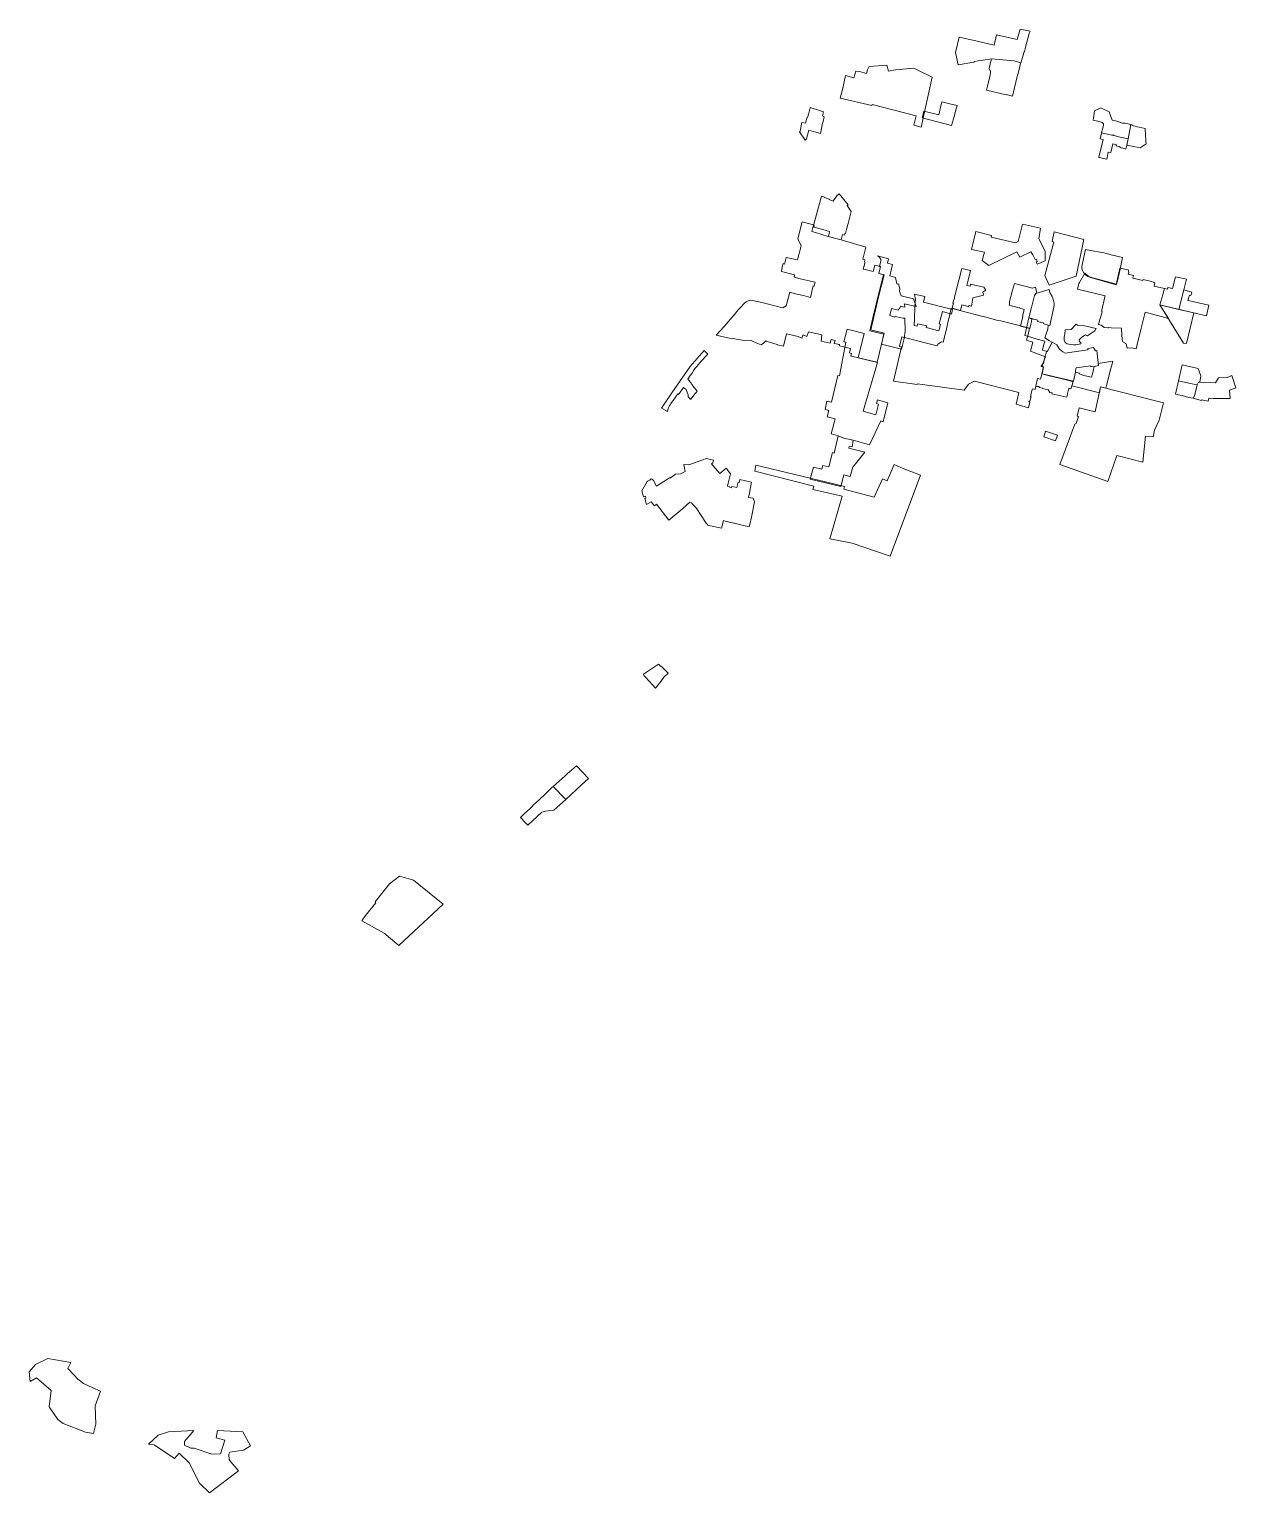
# Model space of a CAD drawing. Extents: x 1392115 to 1399355, y 356060 to 360746.
# Drawn here: x 1392115 to 1395976, y 356060 to 360746 of the extents above; entities that cross this region are included whole.
import ezdxf

# ---------------------------------------------------------------- set-up
doc = ezdxf.new("R2010")
doc.units = 0
doc.header["$MEASUREMENT"] = 0
doc.layers.add('Ранее утвержденные охранные зоны', color=7, linetype='Continuous')

msp = doc.modelspace()

# ---------------------------------------------------------------- linework, layer by layer
at = {"layer": 'Ранее утвержденные охранные зоны', "lineweight": 20}
for points in [[(1395285.8, 360745.7), (1395276.3, 360713.1), (1395209.8, 360728.3), (1395202.1, 360695.2), (1395134.2, 360711.2), (1395090.9, 360720.8), (1395078.6, 360671), (1395087.5, 360632.2), (1395137.3, 360640.5), (1395139.6, 360642.1), (1395151.1, 360644.8), (1395167.5, 360646.8), (1395193.9, 360650.5), (1395266.5, 360644.4), (1395287.8, 360638.6), (1395298.9, 360672.9), (1395299.4, 360674.6), (1395301.5, 360683.5), (1395302.8, 360688.9), (1395313.2, 360728.1), (1395315, 360733.1), (1395318.1, 360739.9), (1395285.8, 360745.7)], [(1395193.9, 360650.5), (1395192.9, 360646.6), (1395189.7, 360635.5), (1395189.4, 360633.3), (1395186.8, 360621), (1395186.3, 360619.7), (1395190.9, 360610.9), (1395191.2, 360604.9), (1395187.5, 360588.8), (1395184.2, 360577.3), (1395180.9, 360563.8), (1395177.9, 360551.2), (1395240.9, 360535.3), (1395241.4, 360537.1), (1395261.4, 360531.2), (1395277.5, 360598.3), (1395277.7, 360600.3), (1395278.1, 360600.2), (1395287, 360636.2), (1395287.8, 360638.6), (1395266.5, 360644.4), (1395193.9, 360650.5)], [(1394726.3, 360597.8), (1394753, 360589.7), (1394760.2, 360612), (1394771.5, 360610.7), (1394794.3, 360604.5), (1394797.3, 360615.3), (1394803, 360626.1), (1394859.5, 360630.4), (1394864.2, 360612), (1394887.1, 360615.9), (1394945.1, 360621.4), (1394962.5, 360612.8), (1395004.4, 360591.8), (1394968.9, 360432.5), (1394945.6, 360438.9), (1394952.9, 360468.1), (1394812.5, 360504.9), (1394811.3, 360501.2), (1394710.1, 360525.1), (1394718.3, 360557.1), (1394726.3, 360597.8)], [(1394613.9, 360495.4), (1394647.1, 360484.2), (1394647.1, 360484.3), (1394656.4, 360481.2), (1394655.5, 360477.3), (1394653.2, 360468.7), (1394656.6, 360467.8), (1394656.3, 360466.2), (1394658.2, 360465.8), (1394654.8, 360450.1), (1394652.5, 360440.9), (1394650.7, 360433.3), (1394650.7, 360433.1), (1394646.4, 360412.3), (1394609.7, 360422.6), (1394602.4, 360394.6), (1394597.9, 360391), (1394580, 360417.2), (1394581.2, 360419.4), (1394587.3, 360447.5), (1394598.3, 360445), (1394599.5, 360448.4), (1394603.4, 360462), (1394605, 360462.7), (1394609, 360477.2), (1394613.5, 360493.6), (1394613.9, 360495.4)], [(1395034.9, 360512.8), (1395060.4, 360506.8), (1395083.7, 360501.2), (1395079.1, 360483.6), (1395076.6, 360474.3), (1395072, 360458.7), (1395066.2, 360437.3), (1394971.8, 360461.8), (1394977.4, 360483.8), (1395025.2, 360472), (1395030, 360491.1), (1395031.7, 360499.5), (1395034.9, 360512.8)], [(1395034.9, 360512.8), (1395060.4, 360506.8), (1395083.7, 360501.2), (1395079.1, 360483.6), (1395076.6, 360474.3), (1395072, 360458.7), (1395066.2, 360437.3), (1394971.8, 360461.8), (1394977.4, 360483.8), (1395025.2, 360472), (1395030, 360491.1), (1395031.7, 360499.5), (1395034.9, 360512.8)], [(1395631.1, 360394.9), (1395639.6, 360440.9), (1395631.3, 360442.6), (1395620.9, 360445.2), (1395613.6, 360445.3), (1395601.6, 360449.7), (1395595.4, 360451.2), (1395582.7, 360454.3), (1395580, 360454.9), (1395571.1, 360480.8), (1395543.9, 360493.7), (1395523.9, 360484.6), (1395520.3, 360460.6), (1395519.4, 360454.8), (1395533.9, 360451.3), (1395548.5, 360446.7), (1395552.6, 360442.8), (1395552.3, 360438), (1395546.5, 360413.6), (1395578.7, 360407), (1395580.6, 360406.7), (1395582.4, 360406.4), (1395584.4, 360406.1), (1395585.1, 360405.2), (1395606.2, 360400.2), (1395621.6, 360396.6), (1395627.6, 360395.5), (1395631.1, 360394.9)], [(1395631.1, 360394.9), (1395639.6, 360440.9), (1395631.3, 360442.6), (1395620.9, 360445.2), (1395613.6, 360445.3), (1395601.6, 360449.7), (1395595.4, 360451.2), (1395582.7, 360454.3), (1395580, 360454.9), (1395571.1, 360480.8), (1395543.9, 360493.7), (1395523.9, 360484.6), (1395520.3, 360460.6), (1395519.4, 360454.8), (1395533.9, 360451.3), (1395548.5, 360446.7), (1395552.6, 360442.8), (1395552.3, 360438), (1395546.5, 360413.6), (1395578.7, 360407), (1395580.6, 360406.7), (1395582.4, 360406.4), (1395584.4, 360406.1), (1395585.1, 360405.2), (1395606.2, 360400.2), (1395621.6, 360396.6), (1395627.6, 360395.5), (1395631.1, 360394.9)], [(1395624.4, 360362.5), (1395627.1, 360373.9), (1395627.1, 360374.1), (1395627.4, 360375), (1395631.1, 360394.9), (1395627.6, 360395.5), (1395621.6, 360396.6), (1395606.2, 360400.2), (1395585.1, 360405.2), (1395584.4, 360406.1), (1395582.4, 360406.4), (1395580.6, 360406.7), (1395578.7, 360407), (1395546.5, 360413.6), (1395542.1, 360395.3), (1395551.2, 360393.1), (1395537.3, 360335.7), (1395539.1, 360335.3), (1395562.9, 360329.8), (1395567.8, 360352.5), (1395576, 360350.9), (1395582.4, 360378.8), (1395593.9, 360376), (1395593.3, 360372), (1395602.2, 360369.9), (1395609, 360366.3), (1395614.4, 360364.9), (1395622.2, 360363), (1395624.4, 360362.5)], [(1395624.4, 360362.5), (1395627.1, 360373.9), (1395627.1, 360374.1), (1395627.4, 360375), (1395631.1, 360394.9), (1395627.6, 360395.5), (1395621.6, 360396.6), (1395606.2, 360400.2), (1395585.1, 360405.2), (1395584.4, 360406.1), (1395582.4, 360406.4), (1395580.6, 360406.7), (1395578.7, 360407), (1395546.5, 360413.6), (1395542.1, 360395.3), (1395551.2, 360393.1), (1395537.3, 360335.7), (1395539.1, 360335.3), (1395562.9, 360329.8), (1395567.8, 360352.5), (1395576, 360350.9), (1395582.4, 360378.8), (1395593.9, 360376), (1395593.3, 360372), (1395602.2, 360369.9), (1395609, 360366.3), (1395614.4, 360364.9), (1395622.2, 360363), (1395624.4, 360362.5)], [(1395669.3, 360366), (1395688.8, 360379.3), (1395688.4, 360386.3), (1395688.2, 360390.9), (1395686.3, 360425.1), (1395686.2, 360428.2), (1395666.5, 360432.7), (1395660.6, 360433.8), (1395658.3, 360434.3), (1395644.1, 360437.5), (1395644.6, 360439.8), (1395639.6, 360440.9), (1395631.1, 360394.9), (1395627.4, 360375), (1395629.7, 360374.5), (1395631.9, 360373.9), (1395644.6, 360370.9), (1395648.8, 360369.8), (1395660.3, 360368.1), (1395669.3, 360366)], [(1395669.3, 360366), (1395688.8, 360379.3), (1395688.4, 360386.3), (1395688.2, 360390.9), (1395686.3, 360425.1), (1395686.2, 360428.2), (1395666.5, 360432.7), (1395660.6, 360433.8), (1395658.3, 360434.3), (1395644.1, 360437.5), (1395644.6, 360439.8), (1395639.6, 360440.9), (1395631.1, 360394.9), (1395627.4, 360375), (1395629.7, 360374.5), (1395631.9, 360373.9), (1395644.6, 360370.9), (1395648.8, 360369.8), (1395660.3, 360368.1), (1395669.3, 360366)], [(1394624.3, 360117.3), (1394650, 360211.1), (1394659.8, 360207.9), (1394659.7, 360207.4), (1394674.7, 360202), (1394674.2, 360200.5), (1394687.1, 360195.5), (1394690.9, 360200.9), (1394694.7, 360206), (1394700.4, 360214), (1394701.5, 360214.9), (1394704.9, 360218), (1394706.9, 360219.2), (1394735.3, 360183.7), (1394732.3, 360181.8), (1394745.4, 360161.8), (1394735.6, 360123.3), (1394734.6, 360120.3), (1394730, 360104.8), (1394726.4, 360091.3), (1394723.3, 360090.3), (1394722.5, 360086.9), (1394717.2, 360088.3), (1394712.6, 360071), (1394671.8, 360082), (1394673, 360085.9), (1394674.3, 360091.2), (1394676, 360097.9), (1394654.3, 360104.8), (1394625.6, 360112.3), (1394626.9, 360116.6), (1394625.4, 360117), (1394624.3, 360117.3)], [(1394312.6, 359765.7), (1394338.4, 359793.9), (1394376.9, 359839.3), (1394376.6, 359839.5), (1394385.3, 359849.2), (1394389.6, 359853.9), (1394404.7, 359869.5), (1394409.1, 359872.8), (1394415.5, 359876.1), (1394421.5, 359877.8), (1394429.3, 359877.7), (1394459, 359870.5), (1394526, 359854.1), (1394537.3, 359859.8), (1394548.2, 359903.4), (1394551.2, 359902.6), (1394570.5, 359897.9), (1394591.9, 359892.9), (1394614.9, 359887.1), (1394619.2, 359906.4), (1394623.3, 359924.1), (1394626.1, 359923.4), (1394626.9, 359923.2), (1394629.8, 359935.5), (1394629.9, 359935.9), (1394629.1, 359936.1), (1394610.9, 359939.9), (1394582, 359946.6), (1394562, 359951.4), (1394563.9, 359959.2), (1394521.5, 359969.9), (1394524.4, 359983.6), (1394527, 359995.2), (1394531.9, 359994), (1394533.8, 360002), (1394537, 360015.3), (1394573.5, 360007.1), (1394584.5, 360052.7), (1394573.8, 360075.1), (1394588.1, 360128.9), (1394624.8, 360119.1), (1394618.6, 360098.3), (1394630.9, 360094.5), (1394671.8, 360082), (1394691.6, 360076.7), (1394712.6, 360071), (1394792.2, 360048.5), (1394788, 360031.3), (1394784.4, 360017.8), (1394782.2, 360009.8), (1394788.9, 360007.9), (1394787.8, 360001.5), (1394788.9, 359999.3), (1394789.2, 359999.2), (1394789, 359998.3), (1394786.1, 359987.5), (1394785.9, 359986.6), (1394783.7, 359977.7), (1394785.3, 359977.3), (1394815.2, 359969.6), (1394820.4, 359990.7), (1394824.2, 359989.7), (1394834.5, 359986.8), (1394835.6, 359986.5), (1394838.9, 359985.7), (1394833.1, 359963.5), (1394850.6, 359959.7), (1394833.6, 359892.7), (1394807.3, 359783.4), (1394850.7, 359772.7), (1394827.8, 359680), (1394791.2, 359688.5), (1394764.4, 359694.6), (1394745.1, 359699.4), (1394744, 359699.7), (1394746, 359707.6), (1394739.2, 359709.3), (1394742.9, 359723.8), (1394729.4, 359727), (1394720.9, 359728.8), (1394707.2, 359731.8), (1394708, 359735.8), (1394704.6, 359736.5), (1394704.5, 359736.6), (1394702.1, 359737.2), (1394690.8, 359739), (1394693.3, 359749.3), (1394680.9, 359752.1), (1394678.2, 359740.1), (1394649.1, 359747), (1394651.4, 359767.2), (1394608.2, 359777.4), (1394603.5, 359762.4), (1394593, 359765.7), (1394589.7, 359766.7), (1394587.2, 359756.2), (1394575.2, 359762.1), (1394561.6, 359764.8), (1394537.8, 359770.8), (1394528, 359730.9), (1394508.4, 359735.7), (1394507.9, 359735.9), (1394486.9, 359742.2), (1394476.2, 359746.3), (1394472.7, 359747.3), (1394471.9, 359747.8), (1394463.9, 359740.7), (1394457, 359734.8), (1394435.5, 359743.3), (1394422.4, 359750.3), (1394402.5, 359748.7), (1394366.4, 359755.5), (1394354.9, 359756.6), (1394312.6, 359765.7)], [(1395350.9, 360108.3), (1395345.5, 360074.2), (1395366.1, 360035.6), (1395366.2, 360004.6), (1395340.1, 359993.2), (1395336.9, 359999.8), (1395340.6, 360002.3), (1395337.8, 360009.4), (1395333.6, 360008.2), (1395326.1, 360023.5), (1395320.4, 360033.3), (1395284.5, 360015.7), (1395274.6, 360033.3), (1395185.7, 359989.6), (1395164.4, 360005.3), (1395172.1, 360031.9), (1395129.7, 360040.2), (1395143.4, 360098.6), (1395194.1, 360085.5), (1395193, 360079.7), (1395270.7, 360062.2), (1395279.6, 360066), (1395292.9, 360122), (1395350.9, 360108.3)], [(1395395, 360096.6), (1395387.7, 360066), (1395393.5, 360064.2), (1395365, 359957.5), (1395378.3, 359926.3), (1395464.8, 359954.6), (1395489.5, 360072), (1395395, 360096.6)], [(1395494.8, 360040.4), (1395505.4, 360038.4), (1395553.5, 360029.5), (1395581.1, 360022.6), (1395613, 360015.1), (1395606.1, 359977.9), (1395597, 359940.7), (1395593.9, 359929.7), (1395502.4, 359954.2), (1395494.9, 359959.6), (1395488.8, 359966.7), (1395485.4, 359972.9), (1395483.2, 359980.3), (1395483.1, 359986.3), (1395494.8, 360040.4)], [(1394829.4, 360020.4), (1394834.5, 360017.4), (1394837.1, 360014.1), (1394839.4, 360009.2), (1394839.7, 360003.9), (1394835.6, 359986.5), (1394838.8, 359985.8), (1394833.1, 359963.5), (1394848.9, 359960), (1394823.2, 359857.4), (1394817.9, 359835.9), (1394804.4, 359780.3), (1394849.8, 359768.9), (1394842.1, 359737.8), (1394906.5, 359721.9), (1394914.6, 359755.6), (1394917.9, 359778.8), (1394917.1, 359820.4), (1394910.5, 359820.1), (1394891.3, 359825.1), (1394885.6, 359826.6), (1394885, 359824), (1394868.2, 359828.9), (1394873.5, 359851.3), (1394873.7, 359851.3), (1394891.9, 359846.9), (1394895.8, 359846), (1394896.9, 359849.8), (1394900, 359850.3), (1394901.7, 359857.1), (1394902.1, 359857.1), (1394902.3, 359858.6), (1394907.2, 359857.5), (1394910.5, 359856.7), (1394916.2, 359855.5), (1394916.1, 359866.6), (1394952.4, 359858), (1394944.5, 359882.6), (1394913.2, 359890.4), (1394904.4, 359892), (1394899.6, 359907.5), (1394900.8, 359914.2), (1394896.9, 359931), (1394893.8, 359929.9), (1394891.4, 359930.5), (1394886.6, 359951.2), (1394868.4, 359955.7), (1394877.5, 359992.9), (1394861.3, 359997), (1394864.7, 360010.7), (1394829.4, 360020.4)], [(1395098.6, 359979.4), (1395126.4, 359973.4), (1395118.9, 359942), (1395114.9, 359925.7), (1395125.4, 359922.9), (1395127.2, 359929.4), (1395169.2, 359919.6), (1395175.4, 359910.4), (1395166.4, 359904.3), (1395168.5, 359894.5), (1395134.2, 359885.9), (1395134.6, 359884.4), (1395129.9, 359859.2), (1395121.6, 359861.5), (1395120.6, 359857.4), (1395111.8, 359859.8), (1395099.5, 359863.2), (1395095.3, 359845), (1395067.7, 359852.9), (1395072, 359868.8), (1395070.7, 359869.1), (1395073.5, 359880.8), (1395074.4, 359880.6), (1395075.5, 359885.1), (1395076.1, 359887.5), (1395089.5, 359942.2), (1395097.5, 359974.9), (1395098.6, 359979.4)], [(1395657, 359722), (1395660.5, 359736.7), (1395673, 359788.3), (1395685.3, 359839.4), (1395760.1, 359819.4), (1395733.2, 359863.5), (1395742.5, 359895.6), (1395743.6, 359900.2), (1395747.3, 359915.5), (1395714.5, 359923.5), (1395717, 359933.9), (1395714.4, 359935.2), (1395705.8, 359937.7), (1395701.3, 359939.2), (1395679.3, 359944.6), (1395678.5, 359941.1), (1395646.4, 359949), (1395648.3, 359956.9), (1395631.5, 359961.2), (1395633.1, 359968.4), (1395631, 359975.1), (1395605.2, 359980.9), (1395593.1, 359927.8), (1395511.1, 359951), (1395500.9, 359957.1), (1395492.6, 359964.3), (1395476.7, 359936.9), (1395475.7, 359935.3), (1395473.7, 359931.5), (1395469.2, 359913.7), (1395557.7, 359892), (1395556.8, 359888.5), (1395547.4, 359846.6), (1395546.5, 359843.1), (1395548.7, 359842.5), (1395547.1, 359836.3), (1395541.2, 359816.1), (1395536.7, 359800.8), (1395544.5, 359798), (1395553, 359792), (1395555, 359791), (1395566.2, 359790.1), (1395569.1, 359789.9), (1395569.3, 359790.6), (1395577.3, 359789.8), (1395610.4, 359788.3), (1395610.5, 359786.5), (1395612.5, 359751.3), (1395614.6, 359745), (1395624, 359739.5), (1395625.6, 359734.5), (1395628.2, 359724.7), (1395643.2, 359725.5), (1395657, 359722)], [(1395331.3, 359893.4), (1395336, 359899.8), (1395339.1, 359900.8), (1395335.1, 359919.4), (1395325.3, 359917.1), (1395267.5, 359931.9), (1395261.5, 359910.6), (1395251.6, 359873.8), (1395251.1, 359865.7), (1395250.2, 359861.8), (1395277.8, 359854.3), (1395278, 359855.1), (1395284.6, 359853.5), (1395284.3, 359852.2), (1395298.6, 359848.6), (1395293.2, 359826.3), (1395294.5, 359826), (1395286.7, 359795.4), (1395316.7, 359787.9), (1395320, 359801.4), (1395319.4, 359801.7), (1395321.6, 359810.3), (1395323.6, 359818.8), (1395313.5, 359821.2), (1395321.5, 359855.3), (1395331.3, 359893.4)], [(1395747.3, 359915.5), (1395743.6, 359900.2), (1395742.5, 359895.6), (1395733.2, 359863.5), (1395793.5, 359848.9), (1395809.8, 359911.1), (1395817.9, 359945.1), (1395798.9, 359949.3), (1395782.7, 359952.9), (1395773.8, 359915.7), (1395758.7, 359918.9), (1395757.3, 359913.1), (1395747.3, 359915.5)], [(1394947.3, 359898), (1394980.7, 359890.3), (1394975.9, 359871.9), (1395069.6, 359847.9), (1395066.3, 359833.9), (1395037, 359841.5), (1395026.7, 359802), (1395031.3, 359800.8), (1395025.8, 359780.6), (1394985.4, 359790.7), (1394986.7, 359795.6), (1394957.7, 359802.5), (1394955.8, 359794.7), (1394946.5, 359797.2), (1394947.1, 359817.1), (1394948.3, 359858.9), (1394950.5, 359880.4), (1394947.3, 359898)], [(1395380.7, 359797.4), (1395386.1, 359821.6), (1395394.6, 359860.8), (1395394.5, 359868.6), (1395392.6, 359877.6), (1395389, 359888.4), (1395388.6, 359889.6), (1395381.1, 359903), (1395381, 359903.2), (1395378.4, 359912.6), (1395336, 359899.8), (1395331.3, 359893.4), (1395321.5, 359855.3), (1395313.5, 359821.2), (1395322.8, 359819.1), (1395323.5, 359818.9), (1395341.8, 359814.7), (1395340.7, 359810.1), (1395349.7, 359807.8), (1395360, 359805.2), (1395359.5, 359803.1), (1395375.3, 359798.7), (1395380.7, 359797.4)], [(1395793.5, 359848.9), (1395841.5, 359837.2), (1395858.2, 359833.6), (1395881.7, 359828.2), (1395889.6, 359862.3), (1395823.9, 359877.4), (1395822.8, 359877.7), (1395827.2, 359894.8), (1395832.3, 359893.4), (1395835.1, 359904.4), (1395809.8, 359911.1), (1395793.5, 359848.9)], [(1394906.6, 359760.6), (1394936.4, 359753.6), (1394944.7, 359751.6), (1394977.3, 359743.2), (1395020.6, 359732.4), (1395022.1, 359737.9), (1395033.9, 359745.1), (1395039.4, 359743.6), (1395042.5, 359755.5), (1395049.5, 359786.7), (1395055.4, 359811), (1395058.3, 359822.4), (1395065.1, 359852.3), (1395097.1, 359844.4), (1395162.4, 359827), (1395176.6, 359823.7), (1395210.2, 359814.6), (1395223.5, 359811.6), (1395257.4, 359803.2), (1395315.6, 359788.1), (1395311.2, 359768.8), (1395306.2, 359750.3), (1395326.6, 359744.2), (1395319.1, 359715), (1395366.4, 359697.3), (1395356.6, 359670.1), (1395354, 359670.8), (1395352.8, 359665.8), (1395360.3, 359663.9), (1395355.8, 359646.2), (1395350.6, 359625.2), (1395341.5, 359627.3), (1395337, 359608.6), (1395334.1, 359592.3), (1395324.7, 359594.8), (1395322.3, 359584.8), (1395318.5, 359568.8), (1395320.5, 359568.3), (1395317.1, 359555), (1395314.7, 359555.5), (1395314, 359552.8), (1395316.5, 359552.1), (1395312.1, 359533.6), (1395272.6, 359545.3), (1395281.5, 359583.1), (1395139.5, 359618.9), (1395120.9, 359609.1), (1395106.6, 359590.6), (1394957.1, 359610.5), (1394956.4, 359608.2), (1394879.9, 359618.5), (1394906.5, 359728.5), (1394900, 359730.1), (1394906.6, 359760.6)], [(1395733.2, 359863.5), (1395808.5, 359740.3), (1395818, 359739.1), (1395841.5, 359837.2), (1395733.2, 359863.5)], [(1395313.5, 359821.2), (1395341.8, 359814.7), (1395340.7, 359810.1), (1395360, 359805.2), (1395359.5, 359803.1), (1395375.3, 359798.7), (1395375, 359797.6), (1395373.8, 359786.1), (1395373.8, 359785.8), (1395367.7, 359766.9), (1395366.4, 359762.9), (1395364.6, 359757.3), (1395379.3, 359748.4), (1395387.3, 359743.6), (1395387.9, 359743.3), (1395388.4, 359743.1), (1395372.8, 359715.5), (1395371.8, 359714), (1395356.9, 359718.2), (1395360.8, 359732.7), (1395363.5, 359742.6), (1395364.6, 359746.5), (1395340, 359753.8), (1395309.6, 359762.9), (1395300.4, 359765.6), (1395313.5, 359821.2)], [(1395480.1, 359738.3), (1395479.4, 359742), (1395475.6, 359745.8), (1395475, 359751.2), (1395482.7, 359759.5), (1395495.1, 359767.5), (1395501, 359764.4), (1395512.2, 359771.5), (1395524.8, 359780.2), (1395529.3, 359787.9), (1395487.3, 359797.6), (1395469.4, 359797.7), (1395464.7, 359801.5), (1395449.5, 359784.3), (1395429.9, 359783.7), (1395428.5, 359770.3), (1395426.5, 359760.3), (1395426.6, 359750.7), (1395429.9, 359743.2), (1395436, 359738.5), (1395447, 359735.9), (1395456.6, 359735.4), (1395464, 359735.5), (1395480.1, 359738.3)], [(1394731.9, 359785.3), (1394786.5, 359771.5), (1394767.7, 359693.9), (1394829.6, 359679.1), (1394783.7, 359522.7), (1394824.3, 359511.4), (1394832.8, 359545.6), (1394826.4, 359547.5), (1394829.4, 359558.9), (1394862.7, 359549.2), (1394847.5, 359489.1), (1394839.5, 359491.4), (1394803.7, 359415.2), (1394751.8, 359429.5), (1394721.6, 359436.4), (1394703.3, 359444.3), (1394680.7, 359449.8), (1394693.4, 359498.1), (1394668.2, 359504.6), (1394673.6, 359525.5), (1394661.2, 359528.7), (1394667.1, 359555.4), (1394681.7, 359552), (1394702.5, 359637.2), (1394707.2, 359636.1), (1394725.4, 359731.7), (1394728, 359743.6), (1394721.7, 359745.1), (1394731.9, 359785.3)], [(1395523, 359666), (1395536.4, 359668.8), (1395530.6, 359716.6), (1395526.4, 359716.3), (1395520.7, 359726.7), (1395502, 359723), (1395502.8, 359718.9), (1395430, 359708.6), (1395422.1, 359712.6), (1395411.4, 359721.6), (1395403, 359735.5), (1395388.6, 359743.5), (1395372.8, 359715.5), (1395370.7, 359716), (1395363.8, 359691.2), (1395360.1, 359675.1), (1395357.9, 359675.2), (1395356, 359666.2), (1395360.3, 359665), (1395358.5, 359657.1), (1395359.3, 359656.9), (1395356, 359642.9), (1395456.3, 359619.4), (1395462.6, 359648.1), (1395463.3, 359651.7), (1395464.3, 359658.3), (1395465, 359661.9), (1395511.6, 359668.2), (1395511.9, 359665), (1395523, 359666)], [(1394137.5, 359532.6), (1394171.4, 359581.3), (1394230, 359665.7), (1394274.6, 359716.8), (1394284.2, 359707.6), (1394286, 359705.8), (1394279.1, 359698.3), (1394270.3, 359688.1), (1394266.3, 359683.5), (1394255.7, 359671.4), (1394253.2, 359668.5), (1394249.8, 359664.6), (1394245.9, 359660), (1394241.5, 359654), (1394235.6, 359644.9), (1394230.1, 359636.9), (1394222, 359625.6), (1394223, 359624.4), (1394226.1, 359621.1), (1394231, 359614.3), (1394232.5, 359612.3), (1394235.3, 359608.3), (1394240.1, 359601.4), (1394240.5, 359601), (1394243.4, 359597.3), (1394247.6, 359592), (1394251.5, 359587), (1394248.9, 359582.5), (1394244.5, 359578), (1394233.3, 359562.5), (1394231.8, 359560.4), (1394223, 359569.2), (1394222.7, 359575.1), (1394216.3, 359592), (1394213.9, 359593.9), (1394208, 359598.1), (1394192.1, 359576.2), (1394190, 359578.2), (1394175.2, 359557.4), (1394170.2, 359550.2), (1394168.2, 359547.3), (1394165.3, 359542.9), (1394164, 359540.8), (1394162.4, 359537.8), (1394160.4, 359533), (1394158.5, 359527), (1394157.2, 359521.6), (1394139.5, 359531.8), (1394137.5, 359532.6)], [(1394137.5, 359532.6), (1394171.4, 359581.3), (1394230, 359665.7), (1394274.6, 359716.8), (1394284.2, 359707.6), (1394286, 359705.8), (1394279.1, 359698.3), (1394270.3, 359688.1), (1394266.3, 359683.5), (1394255.7, 359671.4), (1394253.2, 359668.5), (1394249.8, 359664.6), (1394245.9, 359660), (1394241.5, 359654), (1394235.6, 359644.9), (1394230.1, 359636.9), (1394222, 359625.6), (1394223, 359624.4), (1394226.1, 359621.1), (1394231, 359614.3), (1394232.5, 359612.3), (1394235.3, 359608.3), (1394240.1, 359601.4), (1394240.5, 359601), (1394243.4, 359597.3), (1394247.6, 359592), (1394251.5, 359587), (1394248.9, 359582.5), (1394244.5, 359578), (1394233.3, 359562.5), (1394231.8, 359560.4), (1394223, 359569.2), (1394222.7, 359575.1), (1394216.3, 359592), (1394213.9, 359593.9), (1394208, 359598.1), (1394192.1, 359576.2), (1394190, 359578.2), (1394175.2, 359557.4), (1394170.2, 359550.2), (1394168.2, 359547.3), (1394165.3, 359542.9), (1394164, 359540.8), (1394162.4, 359537.8), (1394160.4, 359533), (1394158.5, 359527), (1394157.2, 359521.6), (1394139.5, 359531.8), (1394137.5, 359532.6)], [(1395576.1, 359659.8), (1395579.8, 359674.6), (1395581.8, 359682.8), (1395535.6, 359675.5), (1395536.4, 359668.8), (1395523, 359666), (1395519.2, 359651.4), (1395514.1, 359631.6), (1395489.7, 359637.4), (1395474.7, 359641.9), (1395475.4, 359644.8), (1395462.6, 359648), (1395462.6, 359648), (1395456.3, 359619.3), (1395455.4, 359619.5), (1395454.9, 359617.5), (1395451.4, 359603.9), (1395539.2, 359581.5), (1395542.2, 359595.8), (1395543.2, 359600.4), (1395560.1, 359596.1), (1395562.1, 359605.4), (1395576.1, 359659.8)], [(1395792.9, 359619.7), (1395806.8, 359616.3), (1395830.5, 359611.5), (1395851.4, 359607.3), (1395852.7, 359607), (1395856.3, 359615.8), (1395860.6, 359615.7), (1395864, 359636.1), (1395855.1, 359659.7), (1395804.7, 359670.9), (1395792.9, 359619.7)], [(1395354.8, 359642), (1395383.2, 359635), (1395384.6, 359634.7), (1395437.4, 359621.8), (1395444.6, 359620), (1395451.7, 359618.3), (1395454.9, 359617.5), (1395451.9, 359605.8), (1395451.4, 359604), (1395448.2, 359594.3), (1395441.6, 359596.1), (1395441.1, 359593.8), (1395439.7, 359588.4), (1395437.6, 359579.8), (1395435.7, 359572.2), (1395434.6, 359568), (1395387.5, 359578.2), (1395388.1, 359581.2), (1395381.1, 359582.8), (1395375.9, 359590.7), (1395374, 359591.3), (1395356.9, 359595.8), (1395357.1, 359596.8), (1395347.7, 359599), (1395345.1, 359601.7), (1395335.8, 359601.7), (1395335.9, 359602.3), (1395337, 359608.6), (1395341.5, 359627.3), (1395350.6, 359625.2), (1395351.4, 359628.5), (1395353.7, 359637.9), (1395354.8, 359642)], [(1395852.7, 359607), (1395851.4, 359607.3), (1395830.5, 359611.5), (1395806.8, 359616.3), (1395792.9, 359619.7), (1395783.1, 359577.6), (1395798.2, 359573.8), (1395804.2, 359572.5), (1395825.1, 359567.1), (1395839.7, 359564.3), (1395843.8, 359572.4), (1395846.3, 359582), (1395852.3, 359605.7), (1395852.7, 359607)], [(1395846.3, 359582), (1395843.8, 359572.4), (1395839.7, 359564.3), (1395853.8, 359560.3), (1395865.8, 359557), (1395866.2, 359558.9), (1395887.7, 359554.6), (1395889.8, 359565), (1395904, 359563.8), (1395917.1, 359563), (1395957.6, 359563.1), (1395955.5, 359589.9), (1395975.6, 359597.9), (1395963.3, 359637.3), (1395948.5, 359630.3), (1395920.1, 359630.1), (1395911.2, 359613.6), (1395860.6, 359615.7), (1395856.3, 359615.8), (1395852.7, 359607), (1395852.3, 359605.7), (1395846.3, 359582)], [(1395543.2, 359600.4), (1395727.9, 359553.8), (1395744.9, 359549.8), (1395730.9, 359493.7), (1395716.1, 359461.8), (1395711.9, 359440.2), (1395687.3, 359442.7), (1395678.3, 359359.8), (1395595.2, 359380.7), (1395566.3, 359297.8), (1395412.2, 359351.6), (1395460.2, 359481.5), (1395465.4, 359483.5), (1395472.4, 359505.3), (1395467.8, 359506.7), (1395474.8, 359533.6), (1395526.3, 359520.2), (1395543.2, 359600.4)], [(1394703.3, 359444.3), (1394721.6, 359436.4), (1394751.8, 359429.5), (1394748, 359408.9), (1394738.4, 359409.8), (1394737.1, 359403.9), (1394788.4, 359391.8), (1394750.3, 359343.5), (1394741.7, 359314), (1394721.7, 359319.1), (1394711.6, 359281.9), (1394613.9, 359305.4), (1394624, 359344), (1394651.3, 359337.3), (1394654.2, 359349), (1394673.1, 359344.7), (1394684.7, 359390.3), (1394690.6, 359388.8), (1394703.3, 359444.3)], [(1395367, 359458.3), (1395404.9, 359445.6), (1395398.8, 359428), (1395361, 359440.9), (1395367, 359458.3)], [(1395367, 359458.3), (1395404.9, 359445.6), (1395398.8, 359428), (1395361, 359440.9), (1395367, 359458.3)], [(1394161.7, 359173.4), (1394122, 359225.1), (1394115.3, 359219.6), (1394104.7, 359232.6), (1394090.3, 359223.5), (1394087.1, 359234.7), (1394086.5, 359235.1), (1394086.3, 359236.7), (1394084.7, 359243.2), (1394087.8, 359243.9), (1394086.4, 359250.5), (1394080.3, 359249), (1394074.6, 359267.8), (1394092, 359297.8), (1394095, 359299.8), (1394100.1, 359302.3), (1394104.6, 359306.3), (1394107.5, 359305.2), (1394112, 359300.5), (1394121.5, 359283.1), (1394157.2, 359305.3), (1394163.4, 359309.5), (1394164.5, 359308.5), (1394172.7, 359314.1), (1394173.8, 359314.8), (1394182.5, 359320.8), (1394199.1, 359322.4), (1394213.8, 359329.7), (1394209.8, 359352.2), (1394225, 359351.5), (1394269.9, 359367.4), (1394281.6, 359371.6), (1394303.9, 359366.3), (1394301.7, 359357.7), (1394298, 359354.3), (1394303.4, 359347.8), (1394324.5, 359323.7), (1394345.2, 359340.3), (1394359.2, 359322.3), (1394351.3, 359292), (1394349, 359282.7), (1394356.4, 359280.9), (1394356, 359279.2), (1394361.6, 359277.8), (1394362.5, 359281.6), (1394368.9, 359280.2), (1394379, 359277.9), (1394383.3, 359295.4), (1394386.3, 359294.8), (1394388.5, 359304.2), (1394425.3, 359295.2), (1394426.3, 359295), (1394422.4, 359278.1), (1394419.6, 359260), (1394416.7, 359246.7), (1394431.1, 359243.8), (1394435.3, 359232.3), (1394427.5, 359188.9), (1394425.1, 359179.4), (1394421.6, 359164.5), (1394418.6, 359152.1), (1394378.9, 359162), (1394373.8, 359163.1), (1394371.1, 359163.7), (1394369.4, 359164.1), (1394341.9, 359170.9), (1394336.2, 359172.4), (1394330, 359147.7), (1394294.9, 359156), (1394286.5, 359156.3), (1394284.7, 359160.1), (1394280.4, 359164.7), (1394278.5, 359167.3), (1394250.8, 359210.3), (1394246.8, 359215.3), (1394239.7, 359223.1), (1394234, 359229.3), (1394229, 359231.5), (1394205.7, 359211.4), (1394161.7, 359173.4)], [(1394845.1, 359306.6), (1394860.6, 359300.1), (1394882, 359351.7), (1394910.9, 359339.8), (1394966.8, 359318.4), (1394869.2, 359058.5), (1394748.4, 359100.3), (1394676.5, 359113.9), (1394715.8, 359251.1), (1394622.6, 359272.5), (1394625, 359283), (1394436.1, 359331.1), (1394440.3, 359349.9), (1394689.6, 359290.4), (1394723.9, 359282.1), (1394721.6, 359273.4), (1394818.8, 359247.7), (1394845.1, 359306.6)], [(1394080.2, 358680.3), (1394128.8, 358712.8), (1394132.3, 358708.5), (1394139.8, 358703.4), (1394159.3, 358683.6), (1394145.3, 358670.7), (1394135.7, 358657.3), (1394118.9, 358636.2), (1394099.2, 358657.6), (1394085.3, 358672.7), (1394082.3, 358674.9), (1394080.2, 358680.3)], [(1394080.2, 358680.3), (1394128.8, 358712.8), (1394132.3, 358708.5), (1394139.8, 358703.4), (1394159.3, 358683.6), (1394145.3, 358670.7), (1394135.7, 358657.3), (1394118.9, 358636.2), (1394099.2, 358657.6), (1394085.3, 358672.7), (1394082.3, 358674.9), (1394080.2, 358680.3)], [(1393831.2, 358279.1), (1393790.7, 358321.4), (1393829.3, 358355.1), (1393833.2, 358358.9), (1393836.5, 358362.1), (1393865.8, 358387.7), (1393904, 358347.1), (1393881.4, 358326.1), (1393831.2, 358279.1)], [(1393831.2, 358279.1), (1393790.7, 358321.4), (1393829.3, 358355.1), (1393833.2, 358358.9), (1393836.5, 358362.1), (1393865.8, 358387.7), (1393904, 358347.1), (1393881.4, 358326.1), (1393831.2, 358279.1)], [(1393831.2, 358279.1), (1393793.1, 358245.5), (1393774.9, 358243.1), (1393766.3, 358241.9), (1393755.2, 358239.3), (1393710.2, 358197.3), (1393703.6, 358203.4), (1393686.1, 358222.3), (1393695.5, 358230.7), (1393700.8, 358235.5), (1393715.4, 358248.8), (1393721.2, 358254.3), (1393730.8, 358264.5), (1393735.7, 358269.2), (1393762, 358293), (1393766.9, 358297.6), (1393788.5, 358319.2), (1393790.7, 358321.4), (1393831.2, 358279.1)], [(1393831.2, 358279.1), (1393793.1, 358245.5), (1393774.9, 358243.1), (1393766.3, 358241.9), (1393755.2, 358239.3), (1393710.2, 358197.3), (1393703.6, 358203.4), (1393686.1, 358222.3), (1393695.5, 358230.7), (1393700.8, 358235.5), (1393715.4, 358248.8), (1393721.2, 358254.3), (1393730.8, 358264.5), (1393735.7, 358269.2), (1393762, 358293), (1393766.9, 358297.6), (1393788.5, 358319.2), (1393790.7, 358321.4), (1393831.2, 358279.1)], [(1393179, 357890.9), (1393190.6, 357908.2), (1393223.8, 357948.7), (1393221.3, 357951.4), (1393267.4, 358009.7), (1393299.4, 358034.3), (1393344.5, 358020.6), (1393439, 357944.6), (1393297.5, 357811.4), (1393250.7, 357850.9), (1393179, 357890.9)], [(1393179, 357890.9), (1393190.6, 357908.2), (1393223.8, 357948.7), (1393221.3, 357951.4), (1393267.4, 358009.7), (1393299.4, 358034.3), (1393344.5, 358020.6), (1393439, 357944.6), (1393297.5, 357811.4), (1393250.7, 357850.9), (1393179, 357890.9)], [(1392222.5, 356281.1), (1392206.3, 356294.1), (1392178.6, 356334.7), (1392184.1, 356387.4), (1392137.3, 356427.1), (1392117.7, 356416.1), (1392114.5, 356446.5), (1392133.9, 356469.9), (1392173.6, 356489.9), (1392247.2, 356476.6), (1392237.6, 356457.7), (1392257.9, 356436.4), (1392270.3, 356423.7), (1392287.8, 356409.2), (1392318.3, 356396.1), (1392342.2, 356384.5), (1392325.5, 356338.2), (1392327.4, 356279), (1392320.1, 356249.1), (1392294.5, 356253.9), (1392222.5, 356281.1)], [(1392222.5, 356281.1), (1392206.3, 356294.1), (1392178.6, 356334.7), (1392184.1, 356387.4), (1392137.3, 356427.1), (1392117.7, 356416.1), (1392114.5, 356446.5), (1392133.9, 356469.9), (1392173.6, 356489.9), (1392247.2, 356476.6), (1392237.6, 356457.7), (1392257.9, 356436.4), (1392270.3, 356423.7), (1392287.8, 356409.2), (1392318.3, 356396.1), (1392342.2, 356384.5), (1392325.5, 356338.2), (1392327.4, 356279), (1392320.1, 356249.1), (1392294.5, 356253.9), (1392222.5, 356281.1)], [(1392495.8, 356215.4), (1392526.6, 356244), (1392560, 356255.2), (1392640.9, 356258.5), (1392611.1, 356224.2), (1392611.6, 356212.5), (1392631.9, 356202), (1392642.3, 356202.4), (1392698.5, 356182.7), (1392727, 356184), (1392740, 356228), (1392713, 356235.5), (1392717.2, 356258.9), (1392797.6, 356255.2), (1392822.3, 356209.6), (1392800.4, 356195.8), (1392756.2, 356189.7), (1392752.9, 356183.3), (1392754, 356164.8), (1392784, 356129.3), (1392691.7, 356059.7), (1392659.3, 356090.2), (1392626, 356155), (1392594, 356186.6), (1392579, 356168.9), (1392514.1, 356213), (1392495.8, 356215.4)], [(1392495.8, 356215.4), (1392526.6, 356244), (1392560, 356255.2), (1392640.9, 356258.5), (1392611.1, 356224.2), (1392611.6, 356212.5), (1392631.9, 356202), (1392642.3, 356202.4), (1392698.5, 356182.7), (1392727, 356184), (1392740, 356228), (1392713, 356235.5), (1392717.2, 356258.9), (1392797.6, 356255.2), (1392822.3, 356209.6), (1392800.4, 356195.8), (1392756.2, 356189.7), (1392752.9, 356183.3), (1392754, 356164.8), (1392784, 356129.3), (1392691.7, 356059.7), (1392659.3, 356090.2), (1392626, 356155), (1392594, 356186.6), (1392579, 356168.9), (1392514.1, 356213), (1392495.8, 356215.4)]]:
    msp.add_lwpolyline(points, dxfattribs=at)

doc.saveas('drawing.dxf')
